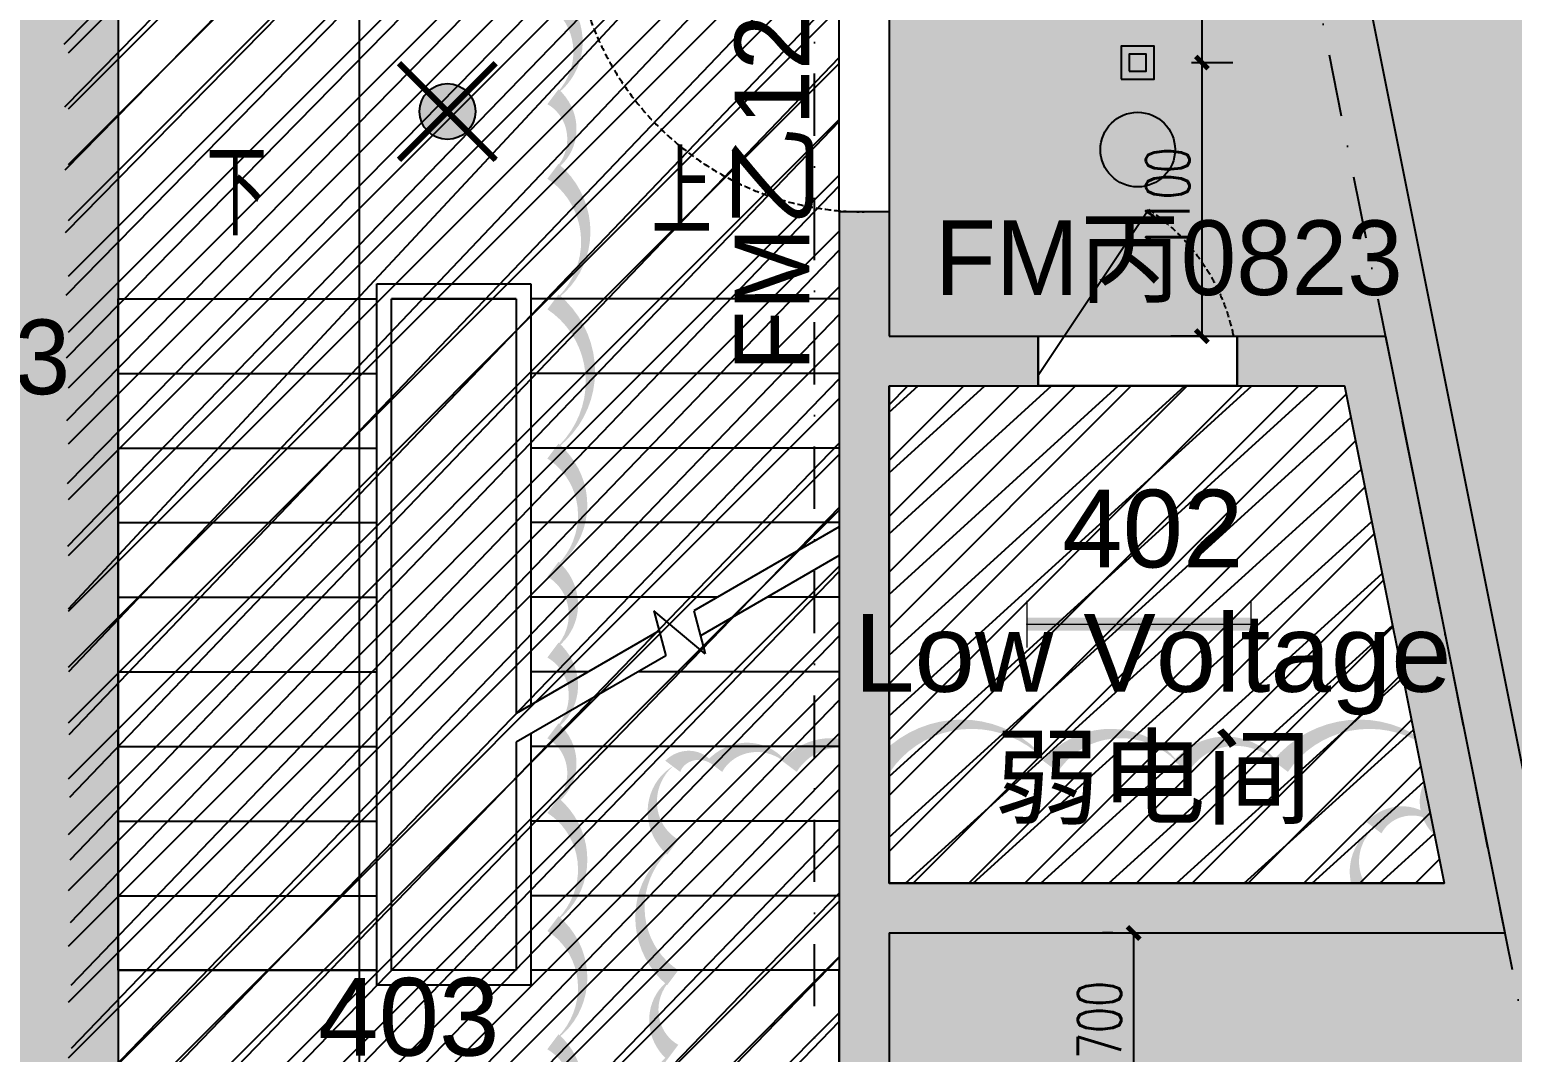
# Model space of a CAD drawing. Extents: x -354516 to 794396, y -401250 to -150594.
# Drawn here: x -16656 to -10694, y -371130 to -367018 of the extents above; entities that cross this region are included whole.
import ezdxf
from ezdxf.enums import TextEntityAlignment as Align

# ---------------------------------------------------------------- set-up
doc = ezdxf.new("R2010")
doc.units = 0
doc.header["$LTSCALE"] = 1000
doc.header["$MEASUREMENT"] = 0
for name, pattern in [('$0$HIDDEN', [0.375, 0.25, -0.125, 0, 0]), ('DASH', [0.35, 0.25, -0.1]), ('DASHDOT2', [0.5, 0.25, -0.125, 0, -0.125]), ('DOTE', [2.4200000000000004, 2, -0.2, 0.02, -0.2])]:
    doc.linetypes.add(name, pattern=pattern)
for name, color, linetype in [('0-吊顶', 6, 'Continuous'), ('0-吊顶材质', 251, 'Continuous'), ('0-吊顶边界', 36, 'Continuous'), ('0-房间名称', 2, 'Continuous'), ('0-灯具', 20, 'Continuous'), ('0-灯具1', 40, 'Continuous'), ('0-灯具修改0109', 140, 'Continuous'), ('0-设备风口（修改）', 71, 'Continuous'), ('A-轴线1', 1, 'DOTE'), ('PUB_DIM', 3, 'Continuous'), ('S-PLT', 30, 'Continuous'), ('TWT_TEXT', 7, 'Continuous'), ('WALL', 2, 'Continuous'), ('墙体', 7, 'Continuous'), ('楼梯', 145, 'Continuous'), ('设备', 241, 'Continuous'), ('门图', 134, 'Continuous')]:
    doc.layers.add(name, color=color, linetype=linetype)
doc.layers.add('0-地面材质_material hatch', color=251, linetype='Continuous', transparency=0.3)
doc.layers.add('DIM_MODI-天花修改', color=3, linetype='Continuous', plot=False)
doc.styles.add('510p-04$0$Arial_2', font='arial.ttf', dxfattribs={"height": 6.392964071856287})
doc.styles.add('_TCH_DIM', font='SIMPLEX', dxfattribs={"bigfont": 'GBCBIG'})
doc.styles.add('DIM_FONT', font='SIMPLEX', dxfattribs={"width": 0.7, "bigfont": 'GBCBIG'})
doc.styles.add('Word-n', font='stylu.ttf')
doc.dimstyles.new('_TCH_ARCH&&50', dxfattribs={"dimscale": 0.5, "dimtxt": 350, "dimasz": 100, "dimexe": 250, "dimexo": 300, "dimgap": 100, "dimtad": 1, "dimdec": 0, "dimzin": 0, "dimdsep": 46, "dimtxsty": 'DIM_FONT', "dimblk": 'ARCHTICK', "dimcen": 0.09, "dimclrd": 3, "dimclre": 3, "dimclrt": 7, "dimazin": 2, "dimtfac": 1, "dimtdec": 0, "dimtix": 1, "dimtmove": 2, "dimatfit": 3, "dimfxl": 0, "dimtolj": 1, "dimtzin": 0, "dimarcsym": 0})
pattern_1 = [(45, (0, -378450), (-112.2532015133644, 112.2532015133644), [])]
pattern_2 = [(45, (-498310856.1664237, -3090192758.000448), (-132.5825214724777, 132.5825214724777), [])]

# ---------------------------------------------------------------- blocks, each defined once
blk = doc.blocks.new('510I-01-LBBRestroom-plan-01$0$wtqyy')
at = {"layer": '0-灯具'}
for points in [[(-106.5, -26.5), (26.5, -26.5), (26.5, 106.5), (-106.5, 106.5)], [(-74.5, 5.5), (-5.5, 5.5), (-5.5, 74.5), (-74.5, 74.5)]]:
    blk.add_lwpolyline(points, close=True, dxfattribs=at)
blk = doc.blocks.new('$TwtSys$00000125')
blk.add_circle((0, 0, 1e-08), 0.6666666666666666)
blk = doc.blocks.new('510p-04$0$material tag')
blk = doc.blocks.new('GRID')
at = {"layer": '墙体', "color": 250, "linetype": 'DASHDOT2', "lineweight": -3}
for p, q in [((17951.89992578036, 80687.29082160734), (34670.22339015937, -2904.326500287803)), ((28436.38350671661, -11413.45929482812), (28436.38350671661, 30586.54070517188))]:
    blk.add_line(p, q, dxfattribs=at)
blk = doc.blocks.new('_ArchTick')
at = {"color": 0, "linetype": 'ByBlock', "const_width": 0.4}
blk.add_lwpolyline([(-0.5, -0.5), (0.5, 0.5)], dxfattribs=at)
blk = doc.blocks.new('*D310')
at = {"layer": 'Defpoints', "color": 0}
for p in [(-12133.51475275683, -366150.0000014626, 1.5e-06), (-12133.51475275683, -367150.1414170578), (-11942.01257493906, -367150.1414170578)]:
    blk.add_point(p, dxfattribs=at)
at = {"layer": 'PUB_DIM', "color": 3, "lineweight": -2}
for p, q in [((-11983.51475275683, -366150.0000014626), (-11817.01257493906, -366150.0000014626)), ((-11942.01257493906, -366150.0000014626), (-11942.01257493906, -367150.1414170578)), ((-11983.51475275683, -367150.1414170578), (-11817.01257493906, -367150.1414170578))]:
    blk.add_line(p, q, dxfattribs=at)
at = {"layer": 'PUB_DIM', "color": 3, "lineweight": -2, "xscale": 50, "yscale": 50, "zscale": 50}
for p, rotation in [((-11942.01257493906, -366150.0000014626), 90), ((-11942.01257493906, -367150.1414170578), 270)]:
    blk.add_blockref('_ArchTick', p, dxfattribs=dict(at, rotation=rotation))
at = {"layer": 'PUB_DIM', "color": 7, "insert": (-12079.512574939, -366650.0707092602), "char_height": 175, "attachment_point": 5, "rotation": 90, "style": 'DIM_FONT'}
blk.add_mtext('\\A1;1000', dxfattribs=at)
blk = doc.blocks.new('*D311')
at = {"layer": 'Defpoints', "color": 0}
for p in [(-12133.51475275683, -367150.1414170578), (-11942.01257493906, -368249.9999980918), (-11799.99999994039, -368249.9999980918)]:
    blk.add_point(p, dxfattribs=at)
at = {"layer": 'PUB_DIM', "color": 3, "lineweight": -2}
for p, q in [((-11983.51475275683, -367150.1414170578), (-11817.01257493906, -367150.1414170578)), ((-11942.01257493906, -367150.1414170578), (-11942.01257493906, -368249.9999980918)), ((-11949.99999994039, -368249.9999980918), (-12067.01257493906, -368249.9999980918))]:
    blk.add_line(p, q, dxfattribs=at)
at = {"layer": 'PUB_DIM', "color": 3, "lineweight": -2, "xscale": 50, "yscale": 50, "zscale": 50}
for p, rotation in [((-11942.01257493906, -367150.1414170578), 90), ((-11942.01257493906, -368249.9999980918), 270)]:
    blk.add_blockref('_ArchTick', p, dxfattribs=dict(at, rotation=rotation))
at = {"layer": 'PUB_DIM', "color": 7, "insert": (-12079.512574939, -367700.0707075748), "char_height": 175, "attachment_point": 5, "rotation": 90, "style": 'DIM_FONT'}
blk.add_mtext('\\A1;1100', dxfattribs=at)
blk = doc.blocks.new('*D315')
at = {"layer": 'Defpoints', "color": 0}
for p in [(-12216.19516596943, -370649.9999980915), (-12150.65824342892, -370649.9999980915), (-11996.29758644704, -371349.5001244866)]:
    blk.add_point(p, dxfattribs=at)
at = {"layer": 'PUB_DIM', "color": 3, "lineweight": -2}
for p, q in [((-12300.65824342892, -370649.9999980915), (-12341.19516596943, -370649.9999980915)), ((-12216.19516596943, -371349.5001244866), (-12216.19516596943, -370649.9999980915)), ((-12146.29758644704, -371349.5001244866), (-12341.19516596943, -371349.5001244866))]:
    blk.add_line(p, q, dxfattribs=at)
at = {"layer": 'PUB_DIM', "color": 3, "lineweight": -2, "xscale": 50, "yscale": 50, "zscale": 50}
for p, rotation in [((-12216.19516596943, -370649.9999980915), 90), ((-12216.19516596943, -371349.5001244866), 270)]:
    blk.add_blockref('_ArchTick', p, dxfattribs=dict(at, rotation=rotation))
at = {"layer": 'PUB_DIM', "color": 7, "insert": (-12353.69516596937, -370999.7500612891), "char_height": 175, "attachment_point": 5, "rotation": 90, "style": 'DIM_FONT'}
blk.add_mtext('\\A1;700', dxfattribs=at)
blk = doc.blocks.new('PLM4')
at = {"color": 0, "linetype": 'ByBlock', "lineweight": -2}
for p, q in [((-600.0000000003638, 125), (-600.0000000003638, -125)), ((600.0000000003638, 125), (600.0000000003638, -125)), ((-600.0000000003638, 0), (600.0000000003638, 0))]:
    blk.add_line(p, q, dxfattribs=at)
at = {"color": 0, "linetype": 'ByBlock', "lineweight": -2, "const_width": 70}
blk.add_lwpolyline([(-600.0000000003638, 0), (600.0000000003638, 0)], dxfattribs=at)
at = {"color": 0, "linetype": 'ByBlock', "lineweight": -2}
for p in [(-600.0000000003638, 0), (0, 0), (600.0000000003638, 0)]:
    blk.add_point(p, dxfattribs=at)
blk = doc.blocks.new('ZXD')
at = {"layer": '设备'}
h = blk.add_hatch(color=256, dxfattribs=at)
h.paths.add_polyline_path([(-79.44943972106557, 79.44943972115288), (-0.1000731623498723, 0.1000731624517357), (79.34930353343952, 79.54944985821203, 0.413844687062504)])
h.paths.add_polyline_path([(-0.1000731622916646, 0.1000731624262698), (-79.44943972100737, 79.4494397211638, 0.1989123673799175), (-112.3584751765593, 0, 0.1985850328333695), (-79.54944985825568, -79.34930353346135)])
h.paths.add_polyline_path([(-79.54944985825568, -79.34930353345408, 0.4145825339240976), (79.44943972112378, -79.44943972104375), (-0.1000731623498723, 0.1000731624517357)])
h.paths.add_polyline_path([(-0.1000731622916646, 0.1000731624226319), (79.44943972112378, -79.44943972102556, 0.1989123673794284), (112.3584751764429, 0, 0.1992397429347472), (79.34930353343952, 79.54944985819748)])
for p, q in [((-194.5544379886123, 194.5544379887506), (194.3542916639708, -194.3542916638908)), ((-194.5544379886705, -194.3542916638908), (194.3542916639708, 194.5544379886924))]:
    blk.add_line(p, q, dxfattribs=at)
at = {"layer": '设备', "const_width": 25}
for points in [[(194.3542916639708, 194.5544379886924), (-194.5544379886705, -194.3542916638908)], [(-194.5544379886123, 194.5544379887506), (194.3542916639708, -194.3542916638908)]]:
    blk.add_lwpolyline(points, dxfattribs=at)
at = {"layer": '设备'}
blk.add_circle((0, 0), 112.3584751765085, dxfattribs=at)

msp = doc.modelspace()

# ---------------------------------------------------------------- hatches: boundary and pattern name
at = {"layer": '0-吊顶材质'}
h = msp.add_hatch(dxfattribs=at)
h.set_pattern_fill('EARTH', color=256, scale=1500)
h.set_pattern_definition([(0, (-498310856.1664238, -3090192758.000448), (375, 375), [375, -375]), (0, (-498310856.1664238, -3090192617.375448), (375, 375), [375, -375]), (0, (-498310856.1664238, -3090192476.750448), (375, 375), [375, -375]), (90, (-498310809.2914238, -3090192429.875448), (-374.9999999999999, 375), [375, -375]), (90, (-498310668.6664238, -3090192429.875448), (-374.9999999999999, 375), [375, -375]), (90, (-498310528.0414238, -3090192429.875448), (-374.9999999999999, 375), [375, -375])])
h.paths.add_polyline_path([(-8103.715947328688, -373809.9999981248), (-8639.715947388293, -371129.9999981248), (-7976.840821384074, -371129.9999981248), (-8738.3027152406, -367322.7170214974), (-8934.418992160441, -367361.9395394647), (-9267.810253082396, -365694.9518947923), (-9071.694624959113, -365655.7287693345), (-11035.34246486294, -355837.570359739), (-11231.45859986413, -355876.7935872399), (-11564.85000276435, -354209.805232557), (-11368.73437464106, -354170.5821070992), (-12441.28369611371, -348807.8642034852), (-12637.39983111489, -348847.0874309861), (-12970.79123401511, -347180.0990763032), (-12774.67560589183, -347140.8759508454), (-14767.72463184464, -337175.6308198296), (-14963.83627062905, -337214.8531475388), (-16296.80599462855, -330549.9999943101), (-16408.88730609286, -330549.9999943101), (-16408.88730603326, -330249.9999962174), (-18600.37271910775, -330250.0002861344), (-9888.598650871398, -373808.8313947045)])
h = msp.add_hatch(dxfattribs=at)
h.set_pattern_fill('AR-SAND', color=256, scale=112.5)
h.set_pattern_definition([(37.50000000000001, (-498310856.1664238, -3090192758.000448), (-7.086752787330918, 216.7676740139804), [0, -171, 0, -191.25, 0, -182.8125]), (7.499999999999999, (-498310856.1664238, -3090192758.000448), (199.0998793426193, 317.4914323383458), [0, -92.25, 0, -154.125, 0, -59.0625]), (327.5, (-498310994.5414238, -3090192758.000448), (350.3409594470432, 0.636643522908556), [0, -56.25, 0, -202.5, 0, -264.375]), (317.5, (-498310994.5414238, -3090192758.000448), (338.189243014383, 98.73850105510306), [0, -28.125, 0, -132.75, 0, -151.875])])
h.paths.add_polyline_path([(-19700.0147525655, -366049.9999981248), (-19700.00985312331, -364149.9797821366), (-11820.37275612223, -364150.0001011216), (-9888.60649740565, -373808.8313947045), (-10092.5320329057, -373808.8313947045), (-10324.42009220021, -372649.9999980924), (-13199.9999999396, -372649.9999980924), (-13199.99999993948, -370649.9999980915), (-10724.35945661637, -370649.9999980917), (-11204.33355760443, -368250.0000014626), (-13199.99999993909, -368250.0000014626), (-13199.99999993909, -365850.0000014626), (-13799.99999993909, -365850.0000014626), (-13799.99999993909, -366049.9999981248)])
h = msp.add_hatch(dxfattribs=at)
h.set_pattern_fill('ANSI31', color=256, scale=100)
h.set_pattern_definition(pattern_1)
h.paths.add_polyline_path([(-16500.00467675865, -372449.999998092), (-13399.9999999376, -372449.999998092), (-13399.9999999376, -366249.9999980921), (-16500.00467675865, -366249.9999980921)])
h = msp.add_hatch(dxfattribs=at)
h.set_pattern_fill('ANSI31', color=256, scale=100)
h.set_pattern_definition(pattern_1)
h.paths.add_polyline_path([(-11368.29433813199, -368450.0000014625), (-13199.99999993942, -368450.0000014625), (-13199.99999993942, -368978.9557099664), (-11584.68304234606, -368978.9557099664, 0.05302347969469932), (-11269.21298893033, -368945.4067474708)])
h.paths.add_polyline_path([(-11269.21298893033, -368945.4067474708, -0.05302347969469954), (-11584.68304234606, -368978.9557099664), (-13199.99999993942, -368978.9557099664), (-13199.99999993942, -370074.0625405633), (-11043.48183031184, -370074.0625405633)])
h.paths.add_polyline_path([(-11043.48183031184, -370074.0625405633), (-13199.99999993942, -370074.0625405633), (-13199.99999993942, -370450.0000014624), (-10968.29433813203, -370450.0000014624)])
at = {"layer": '0-地面材质_material hatch'}
h = msp.add_hatch(dxfattribs=at)
h.set_pattern_fill('ANSI35', color=256, scale=1500)
h.set_pattern_definition([(45, (-498310856.1664237, -3090192758.000448), (-265.1650429449553, 265.1650429449554), []), (45, (-498310591.0013812, -3090192758.000448), (-265.1650429449553, 265.1650429449554), [468.75, -93.75, 0, -93.75])])
h.paths.add_polyline_path([(11204.4291444663, -368249.5220680558), (11202.84258767404, -368249.5220680558), (12024.33357074299, -364149.9999366127), (11820.37277748623, -364149.9999981247), (12883.12150331774, -358789.531920942), (13283.04164013419, -358869.4359713871), (13573.27594378743, -357397.8632761318), (13186.27167370357, -357320.505496534), (14564.80056264438, -350406.8581114136), (14959.43440664373, -350485.7868655948), (15253.92366540991, -349014.978212717), (14859.82582500019, -348936.2442469918), (15580.30678048172, -345344.8593139969), (15972.52623797323, -345422.9472684796), (16268.12977726128, -343952.5956239636), (15875.41756441631, -343873.8191500031), (16903.21213295498, -338750.5665512406), (17104.33354630508, -338750.000058683), (18804.33355840483, -330249.9999981247), (18008.87795325556, -330249.9999981247), (18008.87795325554, -330249.99999833), (17008.87795331514, -330249.9999978532), (17008.87795331516, -330249.9999981247), (16308.8826300744, -330249.9999981247), (16308.8826300744, -330650.0000014626), (15508.8826300148, -330650.0000014626), (15508.8826300744, -329850.0000014626), (16134.40212591925, -329850.0000014626), (16134.40212597885, -329450.0782871567), (-15658.7115974804, -329450.0000014626), (-15658.7115974804, -329750.0000014626), (-15208.88730606995, -329750.0000014626), (-15208.88730606995, -330550.0000014626), (-16408.88730606995, -330550.0000014626), (-16408.88730640482, -329544.5703533465), (-18499.99999990599, -329544.5703542714), (-18499.99999990308, -330244.5703498409), (-18805.41948791261, -330244.5703498409), (-17104.33356473408, -338749.9999981247), (-16900.37296298704, -338749.9990659081), (-16529.80953899584, -340602.8161859833), (-16922.00629271229, -340681.1682076525), (-16627.75313831528, -342152.4322919916), (-16235.60150614939, -342073.8563499771), (-14201.79595485888, -352205.7793073975), (-14597.50992849115, -352285.1138099988), (-14296.20185884479, -353754.5603594144), (-13914.73662087879, -353678.180777105), (-12594.53895631991, -360279.1691003166), (-12986.81325973207, -360357.4053900937), (-12692.59688544137, -361828.4872615468), (-12300.3728315588, -361749.9997239434), (-11820.37283215485, -364149.9997210823), (-12024.33381018601, -364149.9995751702), (-10724.35945661586, -370649.9999980944), (-13199.99999994277, -370649.9999980944), (-13199.99999992869, -372649.9999981184), (-10324.42009220173, -372649.9999980939), (-10092.53203288279, -373808.8313947045), (-8103.715945577242, -373809.9999981247), (-8639.715949451544, -371130.0000014626), (8639.715949619196, -371130.0000014626), (8103.715948009871, -373809.9999981247), (10092.56727918424, -373808.8313942276), (10324.40867567861, -372649.999998093), (13200.00000007131, -372649.9999980847), (13200.00000007131, -370649.9999980934), (10724.35945679504, -370649.9999980934)])
h.paths.add_polyline_path([(-7647.001256084062, -368699.9951997124), (-13983.25311008654, -337018.7358894669), (-14963.84362230263, -337214.8549285256), (-15856.80864057503, -332750.0011282288), (-14582.05910334549, -332750.0031314217), (-14228.40829566679, -334518.2571697556), (-13689.08892402611, -334410.3932953202), (-13689.07890671356, -334410.3912954701), (-12610.4401634918, -334194.6635465993), (-12610.45018080435, -334194.6655469261), (-11237.6372348424, -333920.1029577576), (-11237.62721814898, -333920.100957751), (-10158.98847486761, -333704.3732088802), (-10158.98847488127, -333704.3732056938), (-9178.41781589947, -333508.2590737664), (-9129.577432369806, -333752.4609914147), (14637.0002884511, -333750.0000014626), (8227.000288451098, -365799.9999981247), (7646.961810434244, -368699.9971995674), (7000.000000024222, -368699.9971995674), (6985.295029664419, -368699.9951997124), (6099.989983344458, -368699.9951963745), (6100.000000060796, -368699.9951996804), (5000.000000060796, -368699.9951996804), (5000.000000083826, -368699.9971995674), (3799.990357125185, -368699.9971995674), (-6950.117393529035, -368699.9971995674)], flags=16)
h.paths.add_polyline_path([(-8934.416185235597, -367361.940027269), (-9267.817872082807, -365694.9537291848), (-9071.702243959524, -365655.730603727), (-9042.284823810674, -365802.8177051865), (-8650.05201921425, -365724.37114385), (-8679.459155416109, -365577.2819862686), (-8483.349074577905, -365538.0599699341), (-8149.961928581812, -367205.0491752945), (-8346.078063821413, -367244.2724023186), (-8375.484665965654, -367097.1831369721), (-8767.72775427065, -367175.6317553841), (-8738.300050234415, -367322.7167997681)], flags=16)
h.paths.add_polyline_path([(-11231.44565091095, -355876.7913084351), (-11564.84733775816, -354209.8050103508), (-11368.73170963488, -354170.5818848931), (-11339.31428948603, -354317.6689863526), (-10947.0814848896, -354239.2224250161), (-10976.48862109146, -354092.1332674347), (-10780.37854025326, -354052.9112511002), (-10446.99139425717, -355719.9004564606), (-10643.10752949677, -355759.1236834847), (-10672.51413164101, -355612.0344181382), (-11064.757219946, -355690.4830365502), (-11035.32951590977, -355837.5680809342)], flags=16)
h.paths.add_polyline_path([(8149.961928749464, -367205.0491752945), (8483.349074745558, -365538.0599699341), (8679.459155583761, -365577.2819862686), (8650.052019381903, -365724.37114385), (9042.284823978327, -365802.8177051865), (9071.702244127177, -365655.730603727), (9267.81787225046, -365694.9537291848), (8934.41618540325, -367361.940027269), (8738.300050402067, -367322.7167997681), (8767.727754438303, -367175.6317553841), (8375.484666133307, -367097.1831369721), (8346.078063989065, -367244.2724023186)], flags=16)
h.paths.add_polyline_path([(-12637.3868819829, -348847.0851517044), (-12970.78856883011, -347180.0988536202), (-12774.67294070683, -347140.8757281624), (-12745.25552055798, -347287.9628296219), (-12353.02271596155, -347209.5162682854), (-12382.42985216341, -347062.4271107041), (-12186.31977132521, -347023.2050943695), (-11852.93262532911, -348690.1942997299), (-12049.04876056872, -348729.417526754), (-12078.45536271296, -348582.3282614075), (-12470.69845101795, -348660.7768798195), (-12441.27074698172, -348807.8619242035)], flags=16)
h.paths.add_polyline_path([(10446.99139442482, -355719.9004564606), (10780.37854042091, -354052.9112511002), (10976.48862125912, -354092.1332674347), (10947.08148505726, -354239.2224250161), (11339.31428965368, -354317.6689863526), (11368.73170980253, -354170.5818848931), (11564.84733792581, -354209.8050103508), (11231.4456510786, -355876.7913084351), (11035.32951607742, -355837.5680809342), (11064.75722011366, -355690.4830365502), (10672.51413180866, -355612.0344181382), (10643.10752966442, -355759.1236834847)], flags=16)
h.paths.add_polyline_path([(11852.93262549677, -348690.1942997299), (12186.31977149286, -347023.2050943695), (12382.42985233106, -347062.4271107041), (12353.02271612921, -347209.5162682854), (12745.25552072563, -347287.9628296219), (12774.67294087448, -347140.8757281624), (12970.78856899776, -347180.0988536202), (12637.38688215055, -348847.0851517044), (12441.27074714937, -348807.8619242035), (12470.69845118561, -348660.7768798195), (12078.45536288061, -348582.3282614075), (12049.04876073637, -348729.417526754)], flags=16)
h.paths.add_polyline_path([(14149.98015388288, -337205.0568271004), (14483.36729987898, -335538.06762174), (14679.47738071718, -335577.2896380745), (14650.07024451532, -335724.3787956559), (15042.30304911175, -335802.8253569924), (15071.7204692606, -335655.7382555329), (15267.83609738388, -335694.9613809906), (14934.43441053667, -337361.9476790749), (14738.31827553549, -337322.724451574), (14767.74597957172, -337175.63940719), (14375.50289126673, -337097.190788778), (14346.09628912248, -337244.2800541245)], flags=16)
h = msp.add_hatch(dxfattribs=at)
h.set_pattern_fill('ANSI35', color=256, scale=1200)
h.set_pattern_definition([(45, (-498310856.1664237, -3090192758.000448), (-212.1320343559642, 212.1320343559643), []), (45, (-498310644.0343897, -3090192758.000448), (-212.1320343559642, 212.1320343559643), [375, -75, 0, -75])])
h.paths.add_polyline_path([(-20701.51522538624, -336849.5220675789), (-27366.50551137886, -336849.5220690094), (-27366.50551131926, -338749.5116854035), (-17105.8396527525, -338749.5209513031), (-17925.80906311236, -334649.4513588272), (-20701.51522538624, -334649.4513588272)])
h.paths.add_polyline_path([(19698.48945232668, -366049.4911480271), (19698.48945232668, -364149.5220480286), (12022.83179124632, -364149.5220570885), (11202.84258767404, -368249.5220680558), (13198.48945179024, -368249.5220699631), (13198.48945184984, -366049.5220694863)])
h.paths.add_polyline_path([(-19700.01475248299, -364149.5024237953), (-19700.01475242338, -364850.7332377755), (-19800.01475242338, -364850.7332377755), (-19800.01475254259, -365850.7332377755), (-19701.51054880581, -365850.7332387291), (-19700.01820806227, -366049.5396552407), (-13201.51054874621, -366049.5220694863), (-13201.51054856739, -368249.5220666252), (-11205.86368468962, -368249.5220680558), (-12025.85304686985, -364149.5212631546)])
h.paths.add_polyline_path([(27200.0097153429, -338749.5219202362), (27200.0097153429, -338550.7228551232), (27300.0097152833, -338550.7228551232), (27300.0097152833, -337550.7228551232), (27200.0097152833, -337550.7228546463), (27200.0097152833, -336849.9999981247), (21300.00000014343, -336849.9999981247), (21300.00000008383, -337050.0000019394), (20700.00000008383, -337050.0000014626), (20699.74871482887, -336649.5112829529), (20698.49412801304, -336649.5112829529), (20698.49412825146, -334649.4513607346), (17922.8324737791, -334649.4513607346), (17102.76511439123, -338749.5209513031)])
h = msp.add_hatch(dxfattribs=at)
h.set_pattern_fill('ANSI31', color=256, scale=1500)
h.set_pattern_definition(pattern_2)
h.paths.add_polyline_path([(-13399.99733481369, -366450.2309279763), (-13799.99999985657, -366449.9648647629), (-13799.99999997578, -366250.0262289368), (-16522.56354144774, -366248.7458935105), (-16477.35806915722, -372448.7812500321), (-13399.99733481369, -372450.0020013176)])
h = msp.add_hatch(dxfattribs=at)
h.set_pattern_fill('ANSI31', color=256, scale=1500)
h.set_pattern_definition(pattern_2)
h.paths.add_polyline_path([(-13199.9973348733, -368450.0002203308), (-13199.9973348733, -370450.0002203308), (-10968.29167309961, -370450.0002203308), (-11368.29167309961, -368450.0002203308)])
at = {"layer": 'WALL'}
h = msp.add_hatch(color=250, dxfattribs=at)
h.dxf.hatch_style = 1
edge = h.paths.add_edge_path()
edge.add_line((-16299.99999993935, -366249.9999980921), (-13799.99999993909, -366249.999998092))
edge.add_line((-13799.99999993909, -366249.999998092), (-13799.99999993909, -366049.9999980918))
edge.add_line((-13799.99999993909, -366049.9999980918), (-16499.99999993923, -366049.999998092))
edge.add_line((-16499.99999993923, -366049.999998092), (-16799.99999993801, -366049.999998092))
edge.add_line((-16799.99999993801, -366049.999998092), (-16799.99999993801, -366249.999998092))
edge.add_line((-16799.99999993801, -366249.999998092), (-16699.99999993921, -366249.999998092))
edge.add_line((-16699.99999993921, -366249.999998092), (-16699.99999993922, -372649.9999980922))
edge.add_line((-16699.99999993922, -372649.9999980922), (-17854.16717501781, -372649.9999980922))
edge.add_line((-17854.16717501781, -372649.9999980922), (-17854.16717501778, -371899.9924455565))
edge.add_line((-17854.16717501778, -371899.9924455565), (-16699.99999993815, -371899.9924455566))
edge.add_line((-16699.99999993815, -371899.9924455566), (-16699.99999993815, -371799.9924455566))
edge.add_line((-16699.99999993815, -371799.9924455566), (-17954.1671750166, -371799.992445557))
edge.add_line((-17954.1671750166, -371799.992445557), (-17954.16717501663, -372649.9999980914))
edge.add_line((-17954.16717501663, -372649.9999980914), (-19700.00000017908, -372649.9999980915))
edge.add_line((-19700.00000017908, -372649.9999980915), (-19700.00000017908, -369049.9999980865))
edge.add_line((-19700.00000017908, -369049.9999980865), (-19100.00971515931, -369049.9999980861))
edge.add_line((-19100.00971515931, -369049.9999980861), (-19100.00971515931, -368849.9999980861))
edge.add_line((-19100.00971515931, -368849.9999980861), (-19700.00948246268, -368849.9999980864))
edge.add_line((-19700.00948246268, -368849.9999980864), (-19700.00948246268, -366149.9999990233))
edge.add_line((-19700.00948246268, -366149.9999990233), (-17799.9999999404, -366149.9999990234))
edge.add_line((-17799.9999999404, -366149.9999990234), (-17799.9999999404, -366049.999998092))
edge.add_line((-17799.9999999404, -366049.999998092), (-19700.01475250828, -366049.999998092))
edge.add_line((-19700.01475250828, -366049.999998092), (-19700.01475250827, -365850.7332382523))
edge.add_line((-19700.01475250827, -365850.7332382523), (-19900.01475250837, -365850.7332382523))
edge.add_line((-19900.01475250837, -365850.7332382523), (-19900.01475250838, -366049.9999980919))
edge.add_line((-19900.01475250838, -366049.9999980919), (-20100.0094824624, -366049.9999980919))
edge.add_line((-20100.0094824624, -366049.9999980919), (-20100.00948246415, -366249.9999980921))
edge.add_line((-20100.00948246415, -366249.9999980921), (-19900.00948246239, -366249.9999980921))
edge.add_line((-19900.00948246239, -366249.9999980921), (-19900.00948246239, -368849.9999980861))
edge.add_line((-19900.00948246239, -368849.9999980861), (-22863.068633989, -368849.9999980861))
edge.add_line((-22863.068633989, -368849.9999980861), (-23343.09553685468, -366449.8654837572))
edge.add_arc((-23352.07843885159, -366150.0000014626), 300.0000000000231, 248.748127063835, 271.7158643751626, ccw=False)
edge.add_line((-23460.81899017299, -366429.5988077876), (-23547.63693480694, -366446.9623967144))
edge.add_line((-23547.63693480694, -366446.9623967144), (-23027.0294145322, -369049.9999980861))
edge.add_line((-23027.0294145322, -369049.9999980861), (-19900.00000017904, -369049.9999980861))
edge.add_line((-19900.00000017904, -369049.9999980861), (-19900.00000017904, -372649.9820156033))
edge.add_line((-19900.00000017904, -372649.9820156033), (-21749.3024729696, -372649.9820156032))
edge.add_arc((-22032.13882583931, -372750.0000014626), 300.0000000000255, 1.1084466677857563e-11, 19.474864092055213, ccw=False)
edge.add_arc((-22032.1388258393, -372750.0000014626), 299.9999999999964, -19.46757725884902, 0, ccw=False)
edge.add_line((-21749.28975504645, -372849.9820156032), (-19700.00948246242, -372849.9820156032))
edge.add_line((-19700.00948246242, -372849.9820156032), (-17854.16717501765, -372849.9999980917))
edge.add_line((-17854.16717501765, -372849.9999980917), (-16499.99999993923, -372849.9999980917))
edge.add_line((-16499.99999993923, -372849.9999980917), (-13799.99999993909, -372849.9999980921))
edge.add_line((-13799.99999993909, -372849.9999980921), (-13799.99999993909, -372649.999998092))
edge.add_line((-13799.99999993909, -372649.999998092), (-16299.99999993935, -372649.9999980918))
edge.add_line((-16299.99999993935, -372649.9999980918), (-16299.99999993935, -366249.9999980921))
h = msp.add_hatch(color=250, dxfattribs=at)
h.dxf.hatch_style = 1
h.paths.add_polyline_path([(-12599.99999993801, -368249.9999980921), (-13199.9999999396, -368249.9999980921), (-13199.99999993959, -367750.1414170575), (-13399.99999993958, -367750.1414170545), (-13399.99999993958, -368249.999998092), (-13399.99999993958, -370649.9999980917), (-13399.99999993958, -372450.0000014626), (-13199.99999993958, -372450.0000014626), (-13199.99999993948, -370649.9999980915), (-10724.35945661628, -370649.9999980915), (-11204.33355758824, -368249.9999980921), (-11799.99999994039, -368249.9999980921), (-11799.99999994039, -368449.9999980919), (-11368.29607312743, -368449.9999980919), (-10968.31765565077, -370449.9999980916), (-13199.99999993969, -370449.9999980916), (-13199.99999993969, -368449.999998092), (-12599.99999993801, -368449.999998092)])

# ---------------------------------------------------------------- linework, layer by layer
at = {"layer": '0-吊顶', "linetype": 'DASH', "ltscale": 0.01}
msp.add_lwpolyline([(-19170.11679899562, -365345.7318358743), (-16830.74306601155, -365345.7318358743, -0.414213562373095), (-15330.74306601155, -366845.7318358743), (-15330.74306601155, -371553.0431309068, -0.414213562373095), (-16830.74306601155, -373053.0431309068), (-19170.11679899562, -373053.0431309068, -0.414213562373095), (-20670.11679899562, -371553.0431309068), (-20670.11679899562, -366845.7318358743, -0.414213562373095)], format="xyb", close=True, dxfattribs=at)
at = {"layer": '0-吊顶边界'}
msp.add_lwpolyline([(-8103.715947328688, -373809.9999981248), (-8639.715947388293, -371129.9999981248), (-7976.840821384074, -371129.9999981248), (-8738.3027152406, -367322.7170214974), (-8934.418992160441, -367361.9395394647), (-9267.810253082396, -365694.9518947923), (-9071.694624959113, -365655.7287693345), (-11035.34246486294, -355837.570359739), (-11231.45859986413, -355876.7935872399), (-11564.85000276435, -354209.805232557), (-11368.73437464106, -354170.5821070992), (-12441.28369611371, -348807.8642034852), (-12637.39983111489, -348847.0874309861), (-12970.79123401511, -347180.0990763032), (-12774.67560589183, -347140.8759508454), (-14767.72463184464, -337175.6308198296), (-14963.83627062905, -337214.8531475388), (-16296.80599462855, -330549.9999943101), (-16408.88730609286, -330549.9999943101), (-16408.88730603326, -330249.9999962174), (-18600.37271910775, -330250.0002861344), (-9888.60649740565, -373808.8313947045)], close=True, dxfattribs=at)
at = {"layer": '0-吊顶边界', "color": 250}
for points in [[(-13199.99999993847, -367750.1414170575), (-13399.99999993958, -367750.1414170575), (-13399.99999993958, -366550.141417058), (-13199.99999993847, -366550.141417058)], [(-12599.99999993801, -368249.9999980918), (-11799.99999994039, -368249.9999980918), (-11799.99999994039, -368450.0000014628), (-12599.99999993801, -368450.0000014628)]]:
    msp.add_lwpolyline(points, close=True, dxfattribs=at)
at = {"layer": '0-灯具修改0109'}
for points in [[(-16747.94005924612, -372115.5, 0, 75, 0.5), (-16665.03461574838, -372115.5, 0, 75, 0.5), (-16665.03461574838, -371854.2275096077, 0, 75, 0.5), (-16665.03461574838, -371592.9550192154, 0, 75, 0.5), (-16665.03461574838, -371291.4867610705, 0, 75, 0.5), (-16665.03461574838, -370969.9206190492, 0, 75, 0.5), (-16665.03461574838, -370547.8650576463, 0, 75, 0.5), (-16665.03461574838, -370186.1031478723, 0, 75, 0.5), (-16665.03461574838, -369924.83065748, 0, 75, 0.5), (-16665.03461574838, -369683.656050964, 0, 75, 0.5), (-16665.03461574838, -369362.0899089428, 0, 75, 0.5), (-16665.03461574838, -368997.9162531036, 0, 75, 0.5), (-16910.68037426021, -368997.9162531036, 0, 75, 0.5)], [(-10284.50000000001, -369680, 0, 75, 0.5), (-10672.00000000001, -369680, 0, 75, 0.5), (-10672.00000000001, -369976, 0, 75, 0.5), (-10983.50000000001, -369976, 0, 75, 0.5), (-10983.50000000001, -370227, 0, 75, 0.5), (-11250.00000000001, -370227, 0, 75, 0.5), (-11250.00000000001, -370538.5, 0, 75, 0.5), (-11250.00000000001, -370811.5, 0, 75, 0.5), (-11250.00000000001, -371085, 0, 75, 0.5), (-10968.50000000001, -371085, 0, 75, 0.5), (-10649.50000000001, -371085, 0, 75, 0.5), (-10649.50000000001, -371389, 0, 75, 0.5)]]:
    msp.add_lwpolyline(points, format="xyseb", dxfattribs=at)
at = {"layer": '0-设备风口（修改）'}
msp.add_lwpolyline([(-17024, -372929, 0, 75, 0.5), (-16596, -372929, 0, 75, 0.5), (-16596, -372554, 0, 75, 0.5), (-16596, -372029, 0, 75, 0.5), (-16596, -371579, 0, 75, 0.5), (-16596, -371254, 0, 75, 0.5), (-16596, -370654, 0, 75, 0.5), (-16596, -369979, 0, 75, 0.5), (-16596, -369579, 0, 75, 0.5), (-16596, -369054, 0, 75, 0.5), (-16596, -368379, 0, 75, 0.5), (-16596, -368004, 0, 75, 0.5), (-16596, -367704, 0, 75, 0.5), (-16596, -367229, 0, 75, 0.5), (-16596, -366904, 0, 75, 0.5), (-16596, -366504, 0, 75, 0.5), (-16596, -366029, 0, 75, 0.5), (-16596, -365554, 0, 75, 0.5), (-16596, -365254, 0, 75, 0.5), (-16596, -365156, 0, 75, 0.5), (-16921, -365156, 0, 75, 0.5)], format="xyseb", dxfattribs=at)
at = {"layer": 'DIM_MODI-天花修改'}
for points in [[(-14551.38939827122, -371487.3372550877, 0, 75, 0.5), (-14551.38939827122, -371087.3372550877, 0, 75, 0.5), (-14551.38939827122, -370612.3372550877, 0, 75, 0.5), (-14551.38939827122, -370137.3372550877, 0, 75, 0.5), (-14551.38939827122, -369837.3372550877, 0, 75, 0.5), (-14551.38939827122, -369512.3372550877, 0, 75, 0.5), (-14551.38939827122, -369187.3372550877, 0, 75, 0.5), (-14551.38939827122, -368712.3372550877, 0, 75, 0.5), (-14551.38939827122, -368112.3372550877, 0, 75, 0.5), (-14551.38939827122, -367587.3372550877, 0, 75, 0.5), (-14551.38939827122, -367287.3372550877, 0, 75, 0.5), (-14551.38939827122, -366887.3372550877, 0, 75, 0.5), (-14551.38939827122, -366362.3372550877, 0, 75, 0.5), (-14551.38939827122, -365837.3372550877, 0, 75, 0.5), (-14551.38939827122, -365162.3372550877, 0, 75, 0.5), (-14551.38939827122, -364687.3372550877, 0, 75, 0.5), (-14551.38939827122, -364647.7604054697, 0, 75, 0.5), (-15226.38939827122, -364647.7604054697, 0, 75, 0.5), (-15826.38939827122, -364647.7604054697, 0, 75, 0.5), (-16276.38939827122, -364647.7604054697, 0, 75, 0.5), (-16651.38939827122, -364647.7604054697, 0, 75, 0.5), (-16901.38939827122, -364647.7604054697, 0, 75, 0.5)], [(-9576.123051107163, -371448.4303170854, 0, 75, 0.5), (-9576.123051107163, -370998.4303170854, 0, 75, 0.5), (-9576.123051107163, -370398.4303170854, 0, 75, 0.5), (-9576.123051107163, -370023.4303170854, 0, 75, 0.5), (-9576.123051107163, -369979.806021816, 0, 75, 0.5), (-10026.12305110716, -369979.806021816, 0, 75, 0.5), (-10351.12305110716, -369979.806021816, 0, 75, 0.5), (-10951.12305110716, -369979.806021816, 0, 75, 0.5), (-11626.12305110716, -369979.806021816, 0, 75, 0.5), (-12026.12305110716, -369979.806021816, 0, 75, 0.5), (-12551.12305110716, -369979.806021816, 0, 75, 0.5), (-13226.12305110716, -369979.806021816, 0, 75, 0.5), (-13601.12305110716, -369979.806021816, 0, 75, 0.5), (-13901.12305110716, -369979.806021816, 0, 75, 0.5), (-14069.83566127834, -369979.806021816, 0, 75, 0.5), (-14069.83566127834, -370304.806021816, 0, 75, 0.5), (-14069.83566127834, -370829.806021816, 0, 75, 0.5), (-14069.83566127834, -371129.806021816, 0, 75, 0.5), (-14069.83566127834, -371379.806021816, 0, 75, 0.5)]]:
    msp.add_lwpolyline(points, format="xyseb", dxfattribs=at)
at = {"layer": 'WALL', "color": 0}
for p, q in [((-16299.99999993921, -366249.999998092), (-16299.99999993921, -372649.9999980917)), ((-13399.99999993958, -367750.1414170545), (-13399.99999993958, -368249.999998092)), ((-13199.99999993959, -367750.1414170575), (-13199.9999999396, -368249.9999980921)), ((-13399.99999993958, -368249.999998092), (-13399.99999993958, -370649.9999980917)), ((-13199.9999999396, -368249.9999980921), (-12599.99999993801, -368249.9999980921)), ((-11799.99999994039, -368249.9999980921), (-11204.33355758824, -368249.9999980921)), ((-11204.33355758824, -368249.9999980921), (-10724.35945661628, -370649.9999980915)), ((-13199.99999993969, -368449.999998092), (-12599.99999993801, -368449.999998092)), ((-13199.99999993969, -368449.999998092), (-13199.99999993969, -370449.9999980916)), ((-11799.99999994039, -368449.9999980919), (-11368.29607312743, -368449.9999980919)), ((-11368.29607312743, -368449.9999980919), (-10968.31765565077, -370449.9999980916)), ((-13199.99999993969, -370449.9999980916), (-10968.31765565077, -370449.9999980916)), ((-13399.99999993958, -370649.9999980917), (-13399.99999993958, -372449.999998092)), ((-13199.99999993948, -370649.9999980915), (-10724.35945661628, -370649.9999980915)), ((-13199.99999993948, -370649.9999980915), (-13199.99999993958, -372449.999998092))]:
    msp.add_line(p, q, dxfattribs=at)
for points in [[(-13199.99999993847, -367750.1414170575), (-13399.99999993907, -367750.1414170545)], [(-12599.99999993801, -368249.9999980918), (-12599.99999993801, -368450.0000014628)], [(-11799.99999994039, -368450.0000014628), (-11799.99999994039, -368249.9999980918)]]:
    msp.add_lwpolyline(points, dxfattribs=at)
at = {"layer": 'WALL', "color": 250}
msp.add_lwpolyline([(-13199.99999993969, -368449.999998092), (-11368.29607312743, -368449.9999980919), (-10968.31765565077, -370449.9999980916), (-13199.99999993969, -370449.9999980916), (-13199.99999993969, -368449.999998092)], dxfattribs=at)
at = {"layer": '楼梯', "color": 4}
for p, q in [((-15259.99999993953, -368039.9999980927), (-14639.99999993919, -368039.9999980927)), ((-15259.99999993953, -370859.9999980927), (-15259.99999993953, -368039.9999980927)), ((-14639.99999993919, -368039.9999980927), (-14639.99999993913, -369732.9016299944)), ((-15199.99999993935, -370799.999998092), (-15199.99999993935, -368099.999998092)), ((-15199.99999993953, -368099.9999980909), (-14699.99999993953, -368099.9999980909)), ((-15199.99999993953, -370799.9999980909), (-15199.99999993953, -368099.9999980909)), ((-14699.99999993935, -368099.999998092), (-15199.99999993935, -368099.999998092)), ((-14699.99999993935, -368099.999998092), (-14699.99999993925, -369767.5426461459)), ((-14699.99999993953, -368099.9999980909), (-14699.9999999396, -369767.5426461461)), ((-13399.99999993925, -369016.9872961996), (-13985.59593293215, -369355.0812657494)), ((-13399.99999993925, -369132.4573500375), (-13958.8010136891, -369455.0812657491)), ((-13939.41447396033, -369527.4328169993), (-14145.45941539953, -369354.5405826318)), ((-14145.45941539953, -369354.5405826318), (-14097.12138468681, -369534.9405691791)), ((-13985.59593293215, -369355.0812657494), (-13939.41447396033, -369527.4328169993)), ((-14123.91630392986, -369434.9405691793), (-14699.99999993925, -369767.5426461461)), ((-14097.12138468681, -369534.9405691791), (-14699.99999993925, -369883.0126999841)), ((-14639.99999993913, -369848.3716838335), (-14639.99999993919, -370859.9999980927)), ((-14699.99999993925, -369883.0126999849), (-14699.99999993935, -370799.999998092)), ((-14699.9999999396, -369883.0126999852), (-14699.99999993953, -370799.9999980909)), ((-14699.99999993953, -370799.9999980909), (-15199.99999993953, -370799.9999980909)), ((-14699.9999999396, -370799.999998092), (-15199.99999993876, -370799.9999980924)), ((-14639.99999993919, -370859.9999980927), (-15259.99999993953, -370859.9999980927))]:
    msp.add_line(p, q, dxfattribs=at)
at = {"layer": '楼梯'}
for p, q in [((-16299.99999993935, -370799.999998092), (-16299.99999993935, -368099.999998092)), ((-16299.99999993935, -368099.999998092), (-15259.99999993946, -368099.9999980919)), ((-13399.99999993935, -368099.999998092), (-14639.99999993913, -368099.9999980919)), ((-13399.99999993935, -368099.999998092), (-13399.99999993925, -369016.9872961987)), ((-16299.99999993935, -368399.999998092), (-15259.99999993946, -368399.9999980919)), ((-13399.99999993935, -368399.999998092), (-14639.99999993913, -368399.9999980919)), ((-16299.99999993935, -368699.999998092), (-15259.99999993946, -368699.9999980919)), ((-13399.99999993935, -368699.999998092), (-14639.99999993913, -368699.9999980919)), ((-16299.99999993935, -368999.999998092), (-15259.99999993946, -368999.9999980919)), ((-13399.99999993935, -368999.999998092), (-14639.99999993913, -368999.9999980919)), ((-13399.99999993925, -369132.4573500377), (-13399.99999993935, -370799.999998092)), ((-16299.99999993935, -369299.999998092), (-15259.99999993946, -369299.9999980919)), ((-13890.19237880615, -369299.9999980922), (-14639.99999993913, -369299.9999980919)), ((-13399.99999993935, -369299.999998092), (-13690.19237880446, -369299.9999980921)), ((-16299.99999993935, -369599.999998092), (-15259.99999993946, -369599.9999980919)), ((-14409.80762107562, -369599.9999980922), (-14639.99999993913, -369599.9999980919)), ((-13399.99999993935, -369599.999998092), (-14209.80762107413, -369599.9999980922)), ((-16299.99999993935, -369899.999998092), (-15259.99999993946, -369899.9999980919)), ((-13399.99999993935, -369899.999998092), (-14639.99999993913, -369899.9999980919)), ((-16299.99999993935, -370199.999998092), (-15259.99999993946, -370199.9999980919)), ((-13399.99999993935, -370199.999998092), (-14639.99999993913, -370199.9999980919)), ((-16299.99999993935, -370499.999998092), (-15259.99999993946, -370499.9999980919)), ((-13399.99999993935, -370499.999998092), (-14639.99999993913, -370499.9999980919)), ((-16299.99999993935, -370799.999998092), (-15259.99999993946, -370799.9999980927)), ((-16299.99999993935, -370799.999998092), (-16299.99999993935, -372449.999998092)), ((-15259.99999993947, -370799.9999980929), (-16299.99999993935, -370799.999998092)), ((-13399.99999993935, -370799.999998092), (-14639.99999993913, -370799.9999980919)), ((-13399.99999993935, -370799.999998092), (-14639.99999993913, -370799.9999980921)), ((-13399.99999993935, -372449.999998092), (-13399.99999993935, -370799.999998092))]:
    msp.add_line(p, q, dxfattribs=at)
at = {"layer": '楼梯', "color": 4}
for points in [[(-15849.99999993935, -367949.999998092, 0, 0, 0), (-15849.99999993935, -371624.999998092, 0, 0, 0), (-14049.99999993935, -371624.999998092, 0, 0, 0), (-14049.99999993935, -369899.999998092, 80.00000000000001, 0, 0), (-14049.99999993935, -369599.999998092, 0, 0, 0)], [(-14049.99999993935, -367949.999998092, 0, 0, 0), (-14049.99999993935, -368999.999998092, 80.00000000000001, 0, 0), (-14049.99999993935, -369299.999998092, 0, 0, 0)]]:
    msp.add_lwpolyline(points, format="xyseb", dxfattribs=at)
at = {"layer": '门图', "color": 145}
msp.add_line((-12599.99999993801, -368406.8929061947), (-12156.23984295185, -367741.2526707285), dxfattribs=at)
at = {"layer": '门图', "color": 250, "linetype": '$0$HIDDEN', "ltscale": 0.1}
msp.add_ellipse((-13299.99999993877, -366580.141417058), major_axis=(-827.3149339882771, 827.3149339882771), ratio=0.9999999999999625, start_param=0.8110419995375846, end_param=2.356194490192326, dxfattribs=at)
at = {"layer": '门图', "color": 250, "linetype": '$0$HIDDEN', "ltscale": 0.1, "extrusion": (0, 0, -1)}
msp.add_ellipse((-12599.99999993892, -368406.8929061959), major_axis=(565.6854249502118, 565.6854249502118), ratio=0.9999999999999144, start_param=-0.1973955598408637, end_param=0.5880026035565957, dxfattribs=at)

# ---------------------------------------------------------------- block references
at = {"layer": '0-房间名称'}
ref = msp.add_blockref('510p-04$0$material tag', (-192518.981508969, -444856.0780148827), dxfattribs=dict(at, xscale=3.125, yscale=3.125, zscale=3.125))
ref.add_attrib('ROOM_TAG', '402', dxfattribs={"layer": '0', "height": 312.5, "style": '510p-04$0$Arial_2'}).set_placement((-12139.33973872539, -369023.8805280053), align=Align.MIDDLE_CENTER)
ref.add_attrib('NAME_ENG', 'Low Voltage', dxfattribs={"layer": '0', "height": 312.5, "style": '510p-04$0$Arial_2'}).set_placement((-12139.33973872539, -369523.8805280053), align=Align.MIDDLE_CENTER)
ref.add_attrib('NAME_CN', '弱电间', dxfattribs={"layer": '0', "height": 312.5, "style": '510p-04$0$Arial_2'}).set_placement((-12139.33973872539, -370023.8805280053), align=Align.MIDDLE_CENTER)
ref = msp.add_blockref('510p-04$0$material tag', (-195510.6171742069, -446819.1477121837), dxfattribs=dict(at, xscale=3.125, yscale=3.125, zscale=3.125))
ref.add_attrib('ROOM_TAG', '403', dxfattribs={"layer": '0', "height": 312.5, "style": '510p-04$0$Arial_2'}).set_placement((-15130.9754040229, -370986.9502253062), align=Align.MIDDLE_CENTER)
ref.add_attrib('NAME_ENG', 'Exit Stair', dxfattribs={"layer": '0', "height": 312.5, "style": '510p-04$0$Arial_2'}).set_placement((-15130.9754040229, -371486.9502253062), align=Align.MIDDLE_CENTER)
ref.add_attrib('NAME_CN', '逃生楼梯', dxfattribs={"layer": '0', "height": 312.5, "style": '510p-04$0$Arial_2'}).set_placement((-15130.9754040229, -371986.9502253062), align=Align.MIDDLE_CENTER)
at = {"layer": '0-灯具'}
msp.add_blockref('510I-01-LBBRestroom-plan-01$0$wtqyy', (-12160.01475275683, -367190.1414170578), dxfattribs=at)
at = {"layer": '0-灯具1', "color": 1, "lineweight": 13}
msp.add_blockref('ZXD', (-14975.77474089372, -367346.8550643052), dxfattribs=at)
at = {"layer": '0-灯具1', "lineweight": 13, "xscale": 0.75, "yscale": 0.75, "zscale": 0.75}
msp.add_blockref('PLM4', (-12195.38778576836, -369408.6078763627), dxfattribs=at)
at = {"layer": 'A-轴线1'}
msp.add_blockref('GRID', (-41936.38350665566, -385036.5407097827), dxfattribs=at)
at = {"layer": 'S-PLT', "xscale": 225, "yscale": 225, "zscale": 225}
msp.add_blockref('$TwtSys$00000125', (-12200.00003927817, -367500.0000014626), dxfattribs=at)

# ---------------------------------------------------------------- texts
at = {"layer": '0-房间名称', "style": '_TCH_DIM'}
for s, p in [('上', (-14154.25531908828, -367844.999998092)), ('下', (-15944.94680844999, -367844.999998092))]:
    msp.add_text(s, height=337.5886524822695, dxfattribs=at).set_placement(p)
at = {"layer": 'TWT_TEXT', "color": 2, "style": 'Word-n'}
msp.add_text('FM乙1223', height=300, rotation=90, dxfattribs=at).set_placement((-13520.830899983, -368392.228049795))
for p in [(-13015.47090107149, -368084.7250421512), (-18373.61078926047, -368483.4504844357)]:
    msp.add_text('FM丙0823 ', height=300, dxfattribs=at).set_placement(p)

# ---------------------------------------------------------------- dimensions: what is measured, and where the dimension line sits
at = {"layer": 'PUB_DIM', "color": 250}
for base, p1, p2, picture, middle in [((-11942.01257493906, -367150.1414170578), (-12133.51475275683, -366150.0000014626, 1.5e-06), (-12133.51475275683, -367150.1414170578), '*D310', (-12079.512574939, -366650.0707092602)), ((-11942.01257493906, -368249.9999980918), (-12133.51475275683, -367150.1414170578), (-11799.99999994039, -368249.9999980918), '*D311', (-12079.512574939, -367700.0707075748)), ((-12216.19516596943, -370649.9999980915), (-11996.29758644704, -371349.5001244866), (-12150.65824342892, -370649.9999980915), '*D315', (-12353.69516596937, -370999.7500612891))]:
    dim = msp.add_linear_dim(base=base, p1=p1, p2=p2, angle=90, dimstyle='_TCH_ARCH&&50', dxfattribs=at)
    dim.commit()
    dim.dimension.update_dxf_attribs({"geometry": picture, "text_midpoint": middle})

doc.saveas('drawing.dxf')
